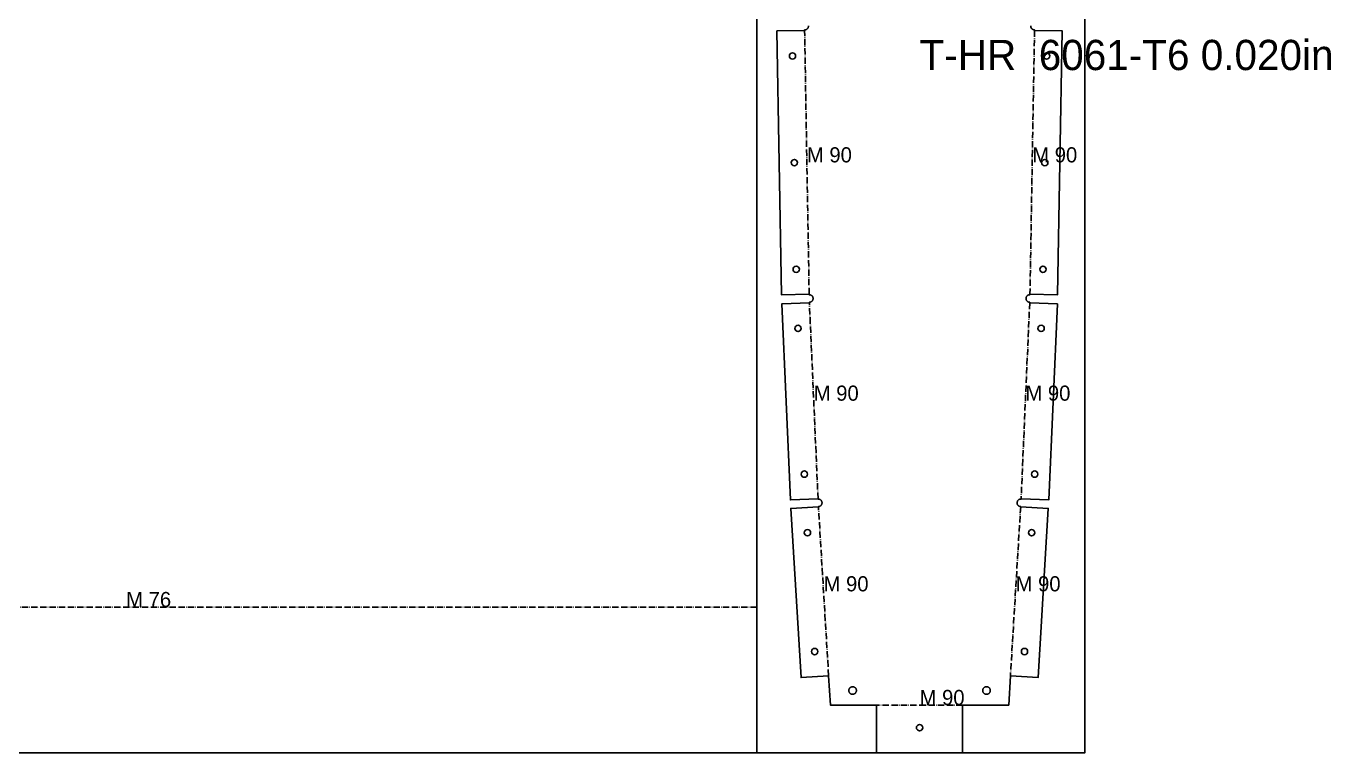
# Model space of a CAD drawing. Header units: millimetres. Extents: x 0 to 2536, y 0 to 1219.
# Drawn here: x 2018 to 2536, y 0 to 288 of the extents above; entities that cross this region are included whole.
import ezdxf

# ---------------------------------------------------------------- set-up
doc = ezdxf.new("R2010")
doc.units = ezdxf.units.MM
doc.linetypes.add('DASHDOT', pattern=[3.556, 2.54, -0.508, 0, -0.508])
for name, color, linetype in [('CUT', 7, 'CONTINUOUS'), ('ETCH', 8, 'CONTINUOUS'), ('HOLE', 6, 'CONTINUOUS'), ('MOUNTAIN', 5, 'DASHDOT')]:
    doc.layers.add(name, color=color, linetype=linetype)

msp = doc.modelspace()

# ---------------------------------------------------------------- linework, layer by layer
at = {"layer": 'CUT'}
for points in [[(1808, 0), (1808, 864.84), (2308, 864.84), (2308, 0), (1808, 0)], [(2345.94, 26.24), (2345.79, 26.23), (2345.65, 26.2), (2345.51, 26.16), (2345.37, 26.11), (2345.24, 26.04), (2345.11, 25.96), (2345, 25.87), (2344.89, 25.76), (2344.8, 25.65), (2344.72, 25.53), (2344.65, 25.4), (2344.59, 25.27), (2344.54, 25.13), (2344.51, 24.98), (2344.5, 24.84), (2344.5, 24.69), (2344.51, 24.54), (2344.54, 24.4), (2344.58, 24.26), (2344.63, 24.12), (2344.7, 23.99), (2344.78, 23.86), (2344.87, 23.75), (2344.97, 23.64), (2345.09, 23.55), (2345.21, 23.47), (2345.34, 23.4), (2345.47, 23.34), (2345.61, 23.29), (2345.76, 23.26), (2345.9, 23.25), (2346.05, 23.25), (2346.2, 23.26), (2346.34, 23.29), (2346.48, 23.33), (2346.62, 23.38), (2346.75, 23.45), (2346.87, 23.53), (2346.99, 23.62), (2347.09, 23.73), (2347.19, 23.84), (2347.27, 23.96), (2347.34, 24.09), (2347.4, 24.22), (2347.45, 24.36), (2347.48, 24.51), (2347.49, 24.65), (2347.49, 24.8), (2347.48, 24.95), (2347.45, 25.09), (2347.41, 25.23), (2347.36, 25.37), (2347.29, 25.5), (2347.21, 25.62), (2347.12, 25.74), (2347.01, 25.84), (2346.9, 25.94), (2346.78, 26.02), (2346.65, 26.09), (2346.52, 26.15), (2346.38, 26.2), (2346.23, 26.23), (2346.08, 26.24), (2345.94, 26.24)], [(2397.72, 24.12), (2397.79, 23.99), (2397.87, 23.86), (2397.96, 23.75), (2398.06, 23.64), (2398.17, 23.55), (2398.3, 23.47), (2398.42, 23.4), (2398.56, 23.34), (2398.7, 23.29), (2398.84, 23.26), (2398.99, 23.25), (2399.14, 23.25), (2399.28, 23.26), (2399.43, 23.29), (2399.57, 23.33), (2399.71, 23.38), (2399.84, 23.45), (2399.96, 23.53), (2400.08, 23.62), (2400.18, 23.73), (2400.28, 23.84), (2400.36, 23.96), (2400.43, 24.09), (2400.49, 24.22), (2400.53, 24.36), (2400.56, 24.51), (2400.58, 24.65), (2400.58, 24.8), (2400.57, 24.95), (2400.54, 25.09), (2400.5, 25.23), (2400.44, 25.37), (2400.38, 25.5), (2400.3, 25.62), (2400.2, 25.74), (2400.1, 25.84), (2399.99, 25.94), (2399.87, 26.02), (2399.74, 26.09), (2399.6, 26.15), (2399.46, 26.2), (2399.32, 26.23), (2399.17, 26.24), (2399.02, 26.24), (2398.88, 26.23), (2398.73, 26.2), (2398.59, 26.16), (2398.45, 26.11), (2398.32, 26.04), (2398.2, 25.96), (2398.09, 25.87), (2397.98, 25.76), (2397.89, 25.65), (2397.8, 25.53), (2397.73, 25.4), (2397.67, 25.27), (2397.63, 25.13), (2397.6, 24.98), (2397.58, 24.84), (2397.58, 24.69), (2397.59, 24.54), (2397.62, 24.4), (2397.66, 24.26), (2397.72, 24.12)]]:
    msp.add_lwpolyline(points, close=True, dxfattribs=at)
msp.add_lwpolyline([(2416.6, 288.26), (2416.6, 288.11), (2416.62, 287.97), (2416.64, 287.82), (2416.68, 287.68), (2416.74, 287.54), (2416.81, 287.41), (2416.89, 287.29), (2416.98, 287.18), (2417.08, 287.07), (2417.2, 286.98), (2417.32, 286.89), (2417.45, 286.82), (2417.58, 286.76), (2417.72, 286.72), (2417.87, 286.69), (2418.01, 286.67), (2418.11, 286.67), (2418.11, 286.44), (2429.08, 286.25), (2427.27, 181.64), (2416.3, 181.83), (2416.3, 181.67), (2416.2, 181.67), (2416.05, 181.66), (2415.91, 181.63), (2415.76, 181.59), (2415.63, 181.53), (2415.5, 181.47), (2415.37, 181.39), (2415.26, 181.29), (2415.15, 181.19), (2415.06, 181.08), (2414.98, 180.96), (2414.9, 180.83), (2414.85, 180.69), (2414.8, 180.55), (2414.77, 180.41), (2414.76, 180.26), (2414.75, 180.11), (2414.77, 179.97), (2414.79, 179.82), (2414.84, 179.68), (2414.89, 179.55), (2414.96, 179.41), (2415.04, 179.29), (2415.13, 179.18), (2415.23, 179.07), (2415.35, 178.98), (2415.47, 178.89), (2415.6, 178.82), (2415.73, 178.76), (2415.87, 178.72), (2416.02, 178.69), (2416.16, 178.67), (2416.21, 178.67), (2416.2, 178.51), (2427.16, 178.03), (2423.75, 100.29), (2412.79, 100.77), (2412.78, 100.67), (2412.65, 100.67), (2412.5, 100.66), (2412.36, 100.63), (2412.22, 100.59), (2412.08, 100.53), (2411.95, 100.47), (2411.82, 100.39), (2411.71, 100.29), (2411.6, 100.19), (2411.51, 100.08), (2411.43, 99.96), (2411.36, 99.83), (2411.3, 99.69), (2411.25, 99.55), (2411.22, 99.41), (2411.21, 99.26), (2411.21, 99.11), (2411.22, 98.97), (2411.25, 98.82), (2411.29, 98.68), (2411.34, 98.55), (2411.41, 98.41), (2411.49, 98.29), (2411.58, 98.18), (2411.68, 98.07), (2411.8, 97.98), (2411.92, 97.89), (2412.05, 97.82), (2412.18, 97.76), (2412.32, 97.72), (2412.47, 97.69), (2412.61, 97.67), (2412.63, 97.67), (2412.62, 97.58), (2423.57, 96.91), (2419.52, 29.86), (2408.57, 30.52), (2407.87, 18.97), (2389.59, 18.97), (2389.59, 0), (2355.48, 0), (2355.48, 18.97), (2337.2, 18.97), (2336.5, 30.52), (2325.55, 29.86), (2321.5, 96.91), (2332.45, 97.58), (2332.45, 97.67), (2332.57, 97.69), (2332.72, 97.71), (2332.86, 97.75), (2333, 97.81), (2333.13, 97.88), (2333.25, 97.96), (2333.37, 98.05), (2333.47, 98.15), (2333.57, 98.26), (2333.65, 98.39), (2333.72, 98.51), (2333.78, 98.65), (2333.82, 98.79), (2333.85, 98.93), (2333.87, 99.08), (2333.87, 99.23), (2333.86, 99.37), (2333.83, 99.52), (2333.79, 99.66), (2333.73, 99.8), (2333.67, 99.93), (2333.59, 100.05), (2333.49, 100.17), (2333.39, 100.27), (2333.28, 100.37), (2333.16, 100.45), (2333.03, 100.52), (2332.89, 100.58), (2332.75, 100.62), (2332.61, 100.65), (2332.46, 100.67), (2332.31, 100.67), (2332.29, 100.67), (2332.29, 100.77), (2321.33, 100.29), (2317.91, 178.03), (2328.87, 178.51), (2328.87, 178.67), (2328.88, 178.67), (2329.03, 178.69), (2329.17, 178.71), (2329.31, 178.75), (2329.45, 178.81), (2329.58, 178.88), (2329.7, 178.96), (2329.82, 179.05), (2329.92, 179.15), (2330.02, 179.26), (2330.1, 179.39), (2330.17, 179.51), (2330.23, 179.65), (2330.27, 179.79), (2330.3, 179.93), (2330.32, 180.08), (2330.32, 180.23), (2330.31, 180.37), (2330.28, 180.52), (2330.24, 180.66), (2330.19, 180.8), (2330.12, 180.93), (2330.04, 181.05), (2329.94, 181.17), (2329.84, 181.27), (2329.73, 181.37), (2329.61, 181.45), (2329.48, 181.52), (2329.34, 181.58), (2329.2, 181.62), (2329.06, 181.65), (2328.91, 181.67), (2328.77, 181.67), (2328.77, 181.83), (2317.8, 181.64), (2316, 286.25), (2326.97, 286.44), (2326.97, 286.67), (2327.03, 286.67), (2327.18, 286.68), (2327.32, 286.71), (2327.46, 286.75), (2327.6, 286.81), (2327.73, 286.88), (2327.85, 286.96), (2327.97, 287.05), (2328.07, 287.15), (2328.17, 287.26), (2328.25, 287.39), (2328.32, 287.51), (2328.38, 287.65), (2328.42, 287.79), (2328.45, 287.93), (2328.47, 288.08), (2328.47, 288.23)], dxfattribs=at)
at = {"layer": 'ETCH'}
msp.add_lwpolyline([(0, 0), (2438, 0), (2438, 1219), (0, 1219)], close=True, dxfattribs=at)
at = {"layer": 'HOLE'}
for centre in [(2322.17, 276.35), (2422.9, 276.35), (2322.9, 234.05), (2422.18, 234.05), (2323.63, 191.74), (2421.45, 191.74), (2324.35, 168.3), (2420.73, 168.3), (2326.88, 110.54), (2418.19, 110.54), (2328.1, 87.29), (2416.98, 87.29), (2330.94, 40.2), (2414.14, 40.2), (2372.54, 10)]:
    msp.add_circle(centre, 1.25, dxfattribs=at)
at = {"layer": 'MOUNTAIN'}
for p, q in [((2328.77, 181.83), (2326.97, 286.44)), ((2418.11, 286.44), (2416.3, 181.83)), ((2332.29, 100.77), (2328.87, 178.51)), ((2416.2, 178.51), (2412.79, 100.77)), ((2336.5, 30.52), (2332.45, 97.58)), ((2412.62, 97.58), (2408.57, 30.52)), ((2308, 57.82), (1808, 57.82)), ((2389.59, 18.97), (2355.48, 18.97))]:
    msp.add_line(p, q, dxfattribs=at)

# ---------------------------------------------------------------- texts
at = {"layer": 'ETCH'}
for s, height, p in [('T-HR  6061-T6 0.020in', 12, (2372.54, 270.72)), ('M 90', 6, (2327.87, 234.13)), ('M 90', 6, (2417.21, 234.13)), ('M 90', 6, (2330.58, 139.64)), ('M 90', 6, (2414.5, 139.64)), ('M 90', 6, (2334.48, 64.05)), ('M 90', 6, (2410.6, 64.05)), ('M 76', 6, (2058, 57.82)), ('M 90', 6, (2372.54, 18.97))]:
    msp.add_text(s, height=height, dxfattribs=at).set_placement(p)

doc.saveas('drawing.dxf')
